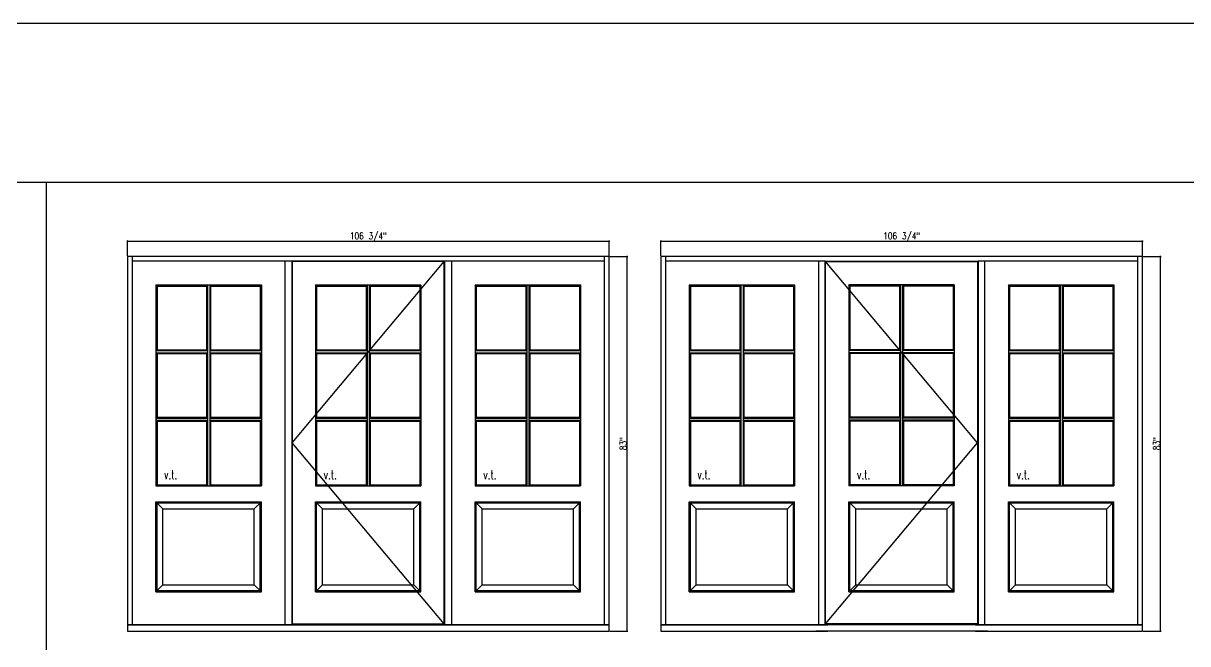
# Model space of a CAD drawing. Header units: inches. Extents: x 1985 to 11287, y 379 to 4336.
# Drawn here: x 8916.9 to 9174.9, y 4198.9 to 4336.4 of the extents above; entities that cross this region are included whole.
import ezdxf

# ---------------------------------------------------------------- set-up
doc = ezdxf.new("R2010")
doc.units = ezdxf.units.IN
doc.header["$MEASUREMENT"] = 0
doc.layers.get('0').update_dxf_attribs({"linetype": 'CONTINUOUS'})
doc.layers.get('Defpoints').update_dxf_attribs({"linetype": 'CONTINUOUS'})
for name, color, linetype in [('COTE1-1 99', 7, 'CONTINUOUS'), ('elevation 99', 7, 'CONTINUOUS'), ('opening side 99', 1, 'CONTINUOUS'), ('separation 99', 3, 'CONTINUOUS')]:
    doc.layers.add(name, color=color, linetype=linetype)
doc.styles.get("Standard").update_dxf_attribs({"font": 'txt.shx', "width": 0.8})
doc.dimstyles.new('Elevation', dxfattribs={"dimscale": 2, "dimtxt": 0.75, "dimasz": 0.0625, "dimexe": 0.0625, "dimexo": 0.0625, "dimgap": 0.0625, "dimtad": 1, "dimdec": 5, "dimzin": 0, "dimdsep": 46, "dimlunit": 5, "dimtxsty": 'Standard', "dimblk1": 'OBLIQUE', "dimblk2": 'OBLIQUE', "dimsah": 1, "dimcen": 2, "dimdle": 0.0625, "dimclrd": 1, "dimclre": 1, "dimadec": 1, "dimazin": 0, "dimtfac": 0.375, "dimtdec": 5, "dimtmove": 0, "dimatfit": 3, "dimldrblk": 'OBLIQUE', "dimfxl": 1, "dimfrac": 2, "dimtolj": 1, "dimtzin": 0, "dimarcsym": 0})

# ---------------------------------------------------------------- blocks, each defined once
blk = doc.blocks.new('_OBLIQUE')
at = {"color": 0, "linetype": 'ByBlock'}
blk.add_line((-0.5, -0.5), (0.5, 0.5), dxfattribs=at)
blk = doc.blocks.new('*D523')
at = {"layer": 'COTE1-1 99', "color": 1, "lineweight": -2, "transparency": 16777216}
for p, q in [((8939.83, 4288.14), (9046.83, 4288.14)), ((8939.96, 4284.86), (8939.96, 4288.27)), ((9046.71, 4284.86), (9046.71, 4288.27))]:
    blk.add_line(p, q, dxfattribs=at)
at = {"layer": 'Defpoints', "color": 0, "transparency": 16777216}
for p in [(9046.71, 4288.14), (8939.96, 4284.73), (9046.71, 4284.73)]:
    blk.add_point(p, dxfattribs=at)
at = {"layer": 'COTE1-1 99', "color": 1, "lineweight": -2, "transparency": 16777216, "xscale": 0.125, "yscale": 0.125, "zscale": 0.125, "rotation": 180}
blk.add_blockref('_OBLIQUE', (8939.96, 4288.14), dxfattribs=at)
at = {"layer": 'COTE1-1 99', "color": 1, "lineweight": -2, "transparency": 16777216, "xscale": 0.125, "yscale": 0.125, "zscale": 0.125}
blk.add_blockref('_OBLIQUE', (9046.71, 4288.14), dxfattribs=at)
at = {"layer": 'COTE1-1 99', "color": 0, "transparency": 16777216, "insert": (8993.33, 4289.02), "char_height": 1.5, "attachment_point": 5}
blk.add_mtext('\\A1;106 3/4"', dxfattribs=at)
blk = doc.blocks.new('*D524')
at = {"layer": 'COTE1-1 99', "color": 1, "lineweight": -2, "transparency": 16777216}
for p, q in [((9046.83, 4284.73), (9050.83, 4284.73)), ((9050.71, 4201.61), (9050.71, 4284.86)), ((9046.83, 4201.73), (9050.83, 4201.73))]:
    blk.add_line(p, q, dxfattribs=at)
at = {"layer": 'Defpoints', "color": 0, "transparency": 16777216}
for p in [(9046.71, 4284.73), (9050.71, 4284.73), (9046.71, 4201.73)]:
    blk.add_point(p, dxfattribs=at)
at = {"layer": 'COTE1-1 99', "color": 1, "lineweight": -2, "transparency": 16777216, "xscale": 0.125, "yscale": 0.125, "zscale": 0.125}
for p, rotation in [((9050.71, 4284.73), 90), ((9050.71, 4201.73), 270)]:
    blk.add_blockref('_OBLIQUE', p, dxfattribs=dict(at, rotation=rotation))
at = {"layer": 'COTE1-1 99', "color": 0, "transparency": 16777216, "insert": (9049.83, 4243.23), "char_height": 1.5, "attachment_point": 5, "rotation": 90}
blk.add_mtext('\\A1;83"', dxfattribs=at)
blk = doc.blocks.new('*D525')
at = {"layer": 'COTE1-1 99', "color": 1, "lineweight": -2, "transparency": 16777216}
for p, q in [((9058, 4288.14), (9165, 4288.14)), ((9058.13, 4284.86), (9058.13, 4288.27)), ((9164.88, 4284.86), (9164.88, 4288.27))]:
    blk.add_line(p, q, dxfattribs=at)
at = {"layer": 'Defpoints', "color": 0, "transparency": 16777216}
for p in [(9164.88, 4288.14), (9058.13, 4284.73), (9164.88, 4284.73)]:
    blk.add_point(p, dxfattribs=at)
at = {"layer": 'COTE1-1 99', "color": 1, "lineweight": -2, "transparency": 16777216, "xscale": 0.125, "yscale": 0.125, "zscale": 0.125, "rotation": 180}
blk.add_blockref('_OBLIQUE', (9058.13, 4288.14), dxfattribs=at)
at = {"layer": 'COTE1-1 99', "color": 1, "lineweight": -2, "transparency": 16777216, "xscale": 0.125, "yscale": 0.125, "zscale": 0.125}
blk.add_blockref('_OBLIQUE', (9164.88, 4288.14), dxfattribs=at)
at = {"layer": 'COTE1-1 99', "color": 0, "transparency": 16777216, "insert": (9111.5, 4289.02), "char_height": 1.5, "attachment_point": 5}
blk.add_mtext('\\A1;106 3/4"', dxfattribs=at)
blk = doc.blocks.new('*D526')
at = {"layer": 'COTE1-1 99', "color": 1, "lineweight": -2, "transparency": 16777216}
for p, q in [((9165, 4284.73), (9169.01, 4284.73)), ((9168.88, 4201.61), (9168.88, 4284.86)), ((9165, 4201.73), (9169.01, 4201.73))]:
    blk.add_line(p, q, dxfattribs=at)
at = {"layer": 'Defpoints', "color": 0, "transparency": 16777216}
for p in [(9164.88, 4284.73), (9168.88, 4284.73), (9164.88, 4201.73)]:
    blk.add_point(p, dxfattribs=at)
at = {"layer": 'COTE1-1 99', "color": 1, "lineweight": -2, "transparency": 16777216, "xscale": 0.125, "yscale": 0.125, "zscale": 0.125}
for p, rotation in [((9168.88, 4284.73), 90), ((9168.88, 4201.73), 270)]:
    blk.add_blockref('_OBLIQUE', p, dxfattribs=dict(at, rotation=rotation))
at = {"layer": 'COTE1-1 99', "color": 0, "transparency": 16777216, "insert": (9168.01, 4243.23), "char_height": 1.5, "attachment_point": 5, "rotation": 90}
blk.add_mtext('\\A1;83"', dxfattribs=at)

msp = doc.modelspace()

# ---------------------------------------------------------------- linework, layer by layer
at = {"layer": 'elevation 99'}
for p, q in [((8939.955807, 4284.732413), (8939.955807, 4201.732413)), ((8976.955807, 4284.732413), (8939.955807, 4284.732413)), ((8941.018307, 4284.732413), (8941.018307, 4203.191942)), ((8976.393307, 4283.669913), (8941.018307, 4283.669913)), ((9012.330807, 4284.732413), (8974.330807, 4284.732413)), ((8974.893307, 4203.191942), (8974.893307, 4283.669913)), ((9010.268307, 4283.669913), (8976.393307, 4283.669913)), ((8976.393307, 4283.669913), (8976.393307, 4203.191942)), ((8976.487057, 4283.576163), (8976.487057, 4203.322884)), ((9010.174557, 4283.576163), (8976.487057, 4283.576163)), ((9046.705807, 4284.732413), (9009.705807, 4284.732413)), ((9010.174557, 4203.322884), (9010.174557, 4283.576163)), ((9010.268307, 4203.191942), (9010.268307, 4283.669913)), ((9045.643307, 4283.669913), (9010.268307, 4283.669913)), ((9011.768307, 4283.669913), (9011.768307, 4203.191942)), ((9045.643307, 4203.191942), (9045.643307, 4284.732413)), ((9046.705807, 4201.732413), (9046.705807, 4284.732413)), ((9164.877671, 4284.732413), (9058.127671, 4284.732413)), ((9058.127671, 4284.732413), (9058.127671, 4201.732413)), ((9059.190171, 4284.732413), (9059.190171, 4203.191942)), ((9094.565171, 4283.669913), (9059.190171, 4283.669913)), ((9093.065171, 4283.669913), (9093.065171, 4203.191942)), ((9094.565171, 4203.191942), (9094.565171, 4283.669913)), ((9094.565171, 4283.669913), (9128.440171, 4283.669913)), ((9094.658921, 4283.576163), (9128.346421, 4283.576163)), ((9094.658921, 4203.322884), (9094.658921, 4283.576163)), ((9128.346421, 4283.576163), (9128.346421, 4203.322884)), ((9163.815171, 4283.669913), (9128.440171, 4283.669913)), ((9128.440171, 4283.669913), (9128.440171, 4203.191942)), ((9129.940171, 4203.191942), (9129.940171, 4283.669913)), ((9163.815171, 4203.191942), (9163.815171, 4284.732413)), ((9164.877671, 4201.732413), (9164.877671, 4284.732413)), ((8946.277221, 4278.437736), (8946.277221, 4233.870741)), ((8946.277221, 4278.437736), (8969.634394, 4278.437736)), ((8946.518292, 4278.169864), (8946.277221, 4278.437736)), ((8946.518292, 4278.169864), (8946.518292, 4264.066364)), ((8946.518292, 4278.169864), (8957.518307, 4278.169864)), ((8957.518307, 4278.169864), (8957.722507, 4278.437736)), ((8957.518307, 4278.169864), (8957.518307, 4264.066364)), ((8957.722507, 4278.437736), (8957.722507, 4233.870741)), ((8958.189107, 4278.437736), (8958.189107, 4233.870741)), ((8958.189107, 4278.437736), (8958.393307, 4278.169864)), ((8958.393307, 4278.169864), (8958.393307, 4264.066364)), ((8958.393307, 4278.169864), (8969.393322, 4278.169864)), ((8969.393322, 4278.169864), (8969.634394, 4278.437736)), ((8969.393322, 4278.169864), (8969.393322, 4264.066364)), ((8969.634394, 4278.437736), (8969.634394, 4233.870741)), ((8981.893292, 4278.169864), (8981.652221, 4278.437736)), ((8981.652221, 4278.437736), (9005.009394, 4278.437736)), ((8981.652221, 4278.437736), (8981.652221, 4233.870741)), ((8981.893292, 4278.169864), (8992.893307, 4278.169864)), ((8981.893292, 4278.169864), (8981.893292, 4264.066364)), ((8992.893307, 4278.169864), (8993.097507, 4278.437736)), ((8992.893307, 4278.169864), (8992.893307, 4264.066364)), ((8993.097507, 4278.437736), (8993.097507, 4233.870741)), ((8993.564107, 4278.437736), (8993.768307, 4278.169864)), ((8993.564107, 4278.437736), (8993.564107, 4233.870741)), ((8993.768307, 4278.169864), (9004.768322, 4278.169864)), ((8993.768307, 4278.169864), (8993.768307, 4264.066364)), ((9004.768322, 4278.169864), (9005.009394, 4278.437736)), ((9004.768322, 4278.169864), (9004.768322, 4264.066364)), ((9005.009394, 4278.437736), (9005.009394, 4233.870741)), ((9017.268292, 4278.169864), (9017.027221, 4278.437736)), ((9017.027221, 4278.437736), (9040.384394, 4278.437736)), ((9017.027221, 4278.437736), (9017.027221, 4233.870741)), ((9017.268292, 4278.169864), (9028.268307, 4278.169864)), ((9017.268292, 4278.169864), (9017.268292, 4264.066364)), ((9028.268307, 4278.169864), (9028.472507, 4278.437736)), ((9028.268307, 4278.169864), (9028.268307, 4264.066364)), ((9028.472507, 4278.437736), (9028.472507, 4233.870741)), ((9028.939107, 4278.437736), (9029.143307, 4278.169864)), ((9028.939107, 4278.437736), (9028.939107, 4233.870741)), ((9029.143307, 4278.169864), (9040.143322, 4278.169864)), ((9029.143307, 4278.169864), (9029.143307, 4264.066364)), ((9040.143322, 4278.169864), (9040.384394, 4278.437736)), ((9040.143322, 4278.169864), (9040.143322, 4264.066364)), ((9040.384394, 4278.437736), (9040.384394, 4233.870741)), ((9064.690156, 4278.169864), (9064.449085, 4278.437736)), ((9064.449085, 4278.437736), (9087.806258, 4278.437736)), ((9064.449085, 4278.437736), (9064.449085, 4233.870741)), ((9064.690156, 4278.169864), (9075.690171, 4278.169864)), ((9064.690156, 4278.169864), (9064.690156, 4264.066364)), ((9075.690171, 4278.169864), (9075.894371, 4278.437736)), ((9075.690171, 4278.169864), (9075.690171, 4264.066364)), ((9075.894371, 4278.437736), (9075.894371, 4233.870741)), ((9076.360971, 4278.437736), (9076.565171, 4278.169864)), ((9076.360971, 4278.437736), (9076.360971, 4233.870741)), ((9076.565171, 4278.169864), (9087.565187, 4278.169864)), ((9076.565171, 4278.169864), (9076.565171, 4264.066364)), ((9087.565187, 4278.169864), (9087.806258, 4278.437736)), ((9087.565187, 4278.169864), (9087.565187, 4264.066364)), ((9087.806258, 4278.437736), (9087.806258, 4233.870741)), ((9099.824085, 4278.437736), (9099.824085, 4233.870741)), ((9123.181258, 4278.437736), (9099.824085, 4278.437736)), ((9100.065156, 4278.169864), (9099.824085, 4278.437736)), ((9100.065156, 4278.169864), (9100.065156, 4264.066364)), ((9111.065171, 4278.169864), (9100.065156, 4278.169864)), ((9111.269371, 4278.437736), (9111.065171, 4278.169864)), ((9111.065171, 4278.169864), (9111.065171, 4264.066364)), ((9111.269371, 4278.437736), (9111.269371, 4233.870741)), ((9111.735971, 4278.437736), (9111.735971, 4233.870741)), ((9111.940171, 4278.169864), (9111.735971, 4278.437736)), ((9122.940187, 4278.169864), (9111.940171, 4278.169864)), ((9111.940171, 4278.169864), (9111.940171, 4264.066364)), ((9122.940187, 4278.169864), (9123.181258, 4278.437736)), ((9122.940187, 4278.169864), (9122.940187, 4264.066364)), ((9123.181258, 4278.437736), (9123.181258, 4233.870741)), ((9135.199085, 4278.437736), (9135.199085, 4233.870741)), ((9135.199085, 4278.437736), (9158.556258, 4278.437736)), ((9135.440156, 4278.169864), (9135.199085, 4278.437736)), ((9135.440156, 4278.169864), (9135.440156, 4264.066364)), ((9135.440156, 4278.169864), (9146.440171, 4278.169864)), ((9146.440171, 4278.169864), (9146.644371, 4278.437736)), ((9146.440171, 4278.169864), (9146.440171, 4264.066364)), ((9146.644371, 4278.437736), (9146.644371, 4233.870741)), ((9147.110971, 4278.437736), (9147.110971, 4233.870741)), ((9147.110971, 4278.437736), (9147.315171, 4278.169864)), ((9147.315171, 4278.169864), (9147.315171, 4264.066364)), ((9147.315171, 4278.169864), (9158.315187, 4278.169864)), ((9158.315187, 4278.169864), (9158.556258, 4278.437736)), ((9158.315187, 4278.169864), (9158.315187, 4264.066364)), ((9158.556258, 4278.437736), (9158.556258, 4233.870741)), ((8946.518292, 4264.066364), (8946.277221, 4263.862164)), ((8946.277221, 4263.862164), (8957.722507, 4263.862164)), ((8946.277221, 4263.395564), (8957.722507, 4263.395564)), ((8946.518292, 4263.191364), (8946.277221, 4263.395564)), ((8946.518292, 4264.066364), (8957.518307, 4264.066364)), ((8946.518292, 4263.191364), (8957.518307, 4263.191364)), ((8946.518292, 4263.191364), (8946.518292, 4249.087864)), ((8957.518307, 4264.066364), (8957.722507, 4263.862164)), ((8957.518307, 4263.191364), (8957.722507, 4263.395564)), ((8957.518307, 4263.191364), (8957.518307, 4249.087864)), ((8958.393307, 4264.066364), (8958.189107, 4263.862164)), ((8958.189107, 4263.862164), (8969.634394, 4263.862164)), ((8958.393307, 4263.191364), (8958.189107, 4263.395564)), ((8958.189107, 4263.395564), (8969.634394, 4263.395564)), ((8958.393307, 4264.066364), (8969.393322, 4264.066364)), ((8958.393307, 4263.191364), (8969.393322, 4263.191364)), ((8958.393307, 4263.191364), (8958.393307, 4249.087864)), ((8969.393322, 4264.066364), (8969.634394, 4263.862164)), ((8969.393322, 4263.191364), (8969.634394, 4263.395564)), ((8969.393322, 4263.191364), (8969.393322, 4249.087864)), ((8981.893292, 4264.066364), (8981.652221, 4263.862164)), ((8981.652221, 4263.862164), (8993.097507, 4263.862164)), ((8981.893292, 4263.191364), (8981.652221, 4263.395564)), ((8981.652221, 4263.395564), (8993.097507, 4263.395564)), ((8981.893292, 4264.066364), (8992.893307, 4264.066364)), ((8981.893292, 4263.191364), (8981.893292, 4249.087864)), ((8981.893292, 4263.191364), (8992.893307, 4263.191364)), ((8992.893307, 4264.066364), (8993.097507, 4263.862164)), ((8992.893307, 4263.191364), (8993.097507, 4263.395564)), ((8992.893307, 4263.191364), (8992.893307, 4249.087864)), ((8993.768307, 4264.066364), (8993.564107, 4263.862164)), ((8993.564107, 4263.862164), (9005.009394, 4263.862164)), ((8993.564107, 4263.395564), (9005.009394, 4263.395564)), ((8993.768307, 4263.191364), (8993.564107, 4263.395564)), ((8993.768307, 4264.066364), (9004.768322, 4264.066364)), ((8993.768307, 4263.191364), (8993.768307, 4249.087864)), ((8993.768307, 4263.191364), (9004.768322, 4263.191364)), ((9004.768322, 4264.066364), (9005.009394, 4263.862164)), ((9004.768322, 4263.191364), (9005.009394, 4263.395564)), ((9004.768322, 4263.191364), (9004.768322, 4249.087864)), ((9017.268292, 4264.066364), (9017.027221, 4263.862164)), ((9017.027221, 4263.862164), (9028.472507, 4263.862164)), ((9017.268292, 4263.191364), (9017.027221, 4263.395564)), ((9017.027221, 4263.395564), (9028.472507, 4263.395564)), ((9017.268292, 4264.066364), (9028.268307, 4264.066364)), ((9017.268292, 4263.191364), (9017.268292, 4249.087864)), ((9017.268292, 4263.191364), (9028.268307, 4263.191364)), ((9028.268307, 4264.066364), (9028.472507, 4263.862164)), ((9028.268307, 4263.191364), (9028.472507, 4263.395564)), ((9028.268307, 4263.191364), (9028.268307, 4249.087864)), ((9029.143307, 4264.066364), (9028.939107, 4263.862164)), ((9028.939107, 4263.862164), (9040.384394, 4263.862164)), ((9028.939107, 4263.395564), (9040.384394, 4263.395564)), ((9029.143307, 4263.191364), (9028.939107, 4263.395564)), ((9029.143307, 4264.066364), (9040.143322, 4264.066364)), ((9029.143307, 4263.191364), (9029.143307, 4249.087864)), ((9029.143307, 4263.191364), (9040.143322, 4263.191364)), ((9040.143322, 4264.066364), (9040.384394, 4263.862164)), ((9040.143322, 4263.191364), (9040.384394, 4263.395564)), ((9040.143322, 4263.191364), (9040.143322, 4249.087864)), ((9064.690156, 4264.066364), (9064.449085, 4263.862164)), ((9064.449085, 4263.862164), (9075.894371, 4263.862164)), ((9064.690156, 4263.191364), (9064.449085, 4263.395564)), ((9064.449085, 4263.395564), (9075.894371, 4263.395564)), ((9064.690156, 4264.066364), (9075.690171, 4264.066364)), ((9064.690156, 4263.191364), (9064.690156, 4249.087864)), ((9064.690156, 4263.191364), (9075.690171, 4263.191364)), ((9075.690171, 4264.066364), (9075.894371, 4263.862164)), ((9075.690171, 4263.191364), (9075.894371, 4263.395564)), ((9075.690171, 4263.191364), (9075.690171, 4249.087864)), ((9076.565171, 4264.066364), (9076.360971, 4263.862164)), ((9076.360971, 4263.862164), (9087.806258, 4263.862164)), ((9076.360971, 4263.395564), (9087.806258, 4263.395564)), ((9076.565171, 4263.191364), (9076.360971, 4263.395564)), ((9076.565171, 4264.066364), (9087.565187, 4264.066364)), ((9076.565171, 4263.191364), (9076.565171, 4249.087864)), ((9076.565171, 4263.191364), (9087.565187, 4263.191364)), ((9087.565187, 4264.066364), (9087.806258, 4263.862164)), ((9087.565187, 4263.191364), (9087.806258, 4263.395564)), ((9087.565187, 4263.191364), (9087.565187, 4249.087864)), ((9100.065156, 4264.066364), (9099.824085, 4263.862164)), ((9111.269371, 4263.862164), (9099.824085, 4263.862164)), ((9100.065156, 4263.191364), (9099.824085, 4263.395564)), ((9111.269371, 4263.395564), (9099.824085, 4263.395564)), ((9111.065171, 4264.066364), (9100.065156, 4264.066364)), ((9100.065156, 4263.191364), (9100.065156, 4249.087864)), ((9111.065171, 4263.191364), (9100.065156, 4263.191364)), ((9111.065171, 4264.066364), (9111.269371, 4263.862164)), ((9111.065171, 4263.191364), (9111.269371, 4263.395564)), ((9111.065171, 4263.191364), (9111.065171, 4249.087864)), ((9111.940171, 4264.066364), (9111.735971, 4263.862164)), ((9123.181258, 4263.862164), (9111.735971, 4263.862164)), ((9123.181258, 4263.395564), (9111.735971, 4263.395564)), ((9111.940171, 4263.191364), (9111.735971, 4263.395564)), ((9122.940187, 4264.066364), (9111.940171, 4264.066364)), ((9122.940187, 4263.191364), (9111.940171, 4263.191364)), ((9111.940171, 4263.191364), (9111.940171, 4249.087864)), ((9122.940187, 4264.066364), (9123.181258, 4263.862164)), ((9122.940187, 4263.191364), (9123.181258, 4263.395564)), ((9122.940187, 4263.191364), (9122.940187, 4249.087864)), ((9135.440156, 4264.066364), (9135.199085, 4263.862164)), ((9135.199085, 4263.862164), (9146.644371, 4263.862164)), ((9135.199085, 4263.395564), (9146.644371, 4263.395564)), ((9135.440156, 4263.191364), (9135.199085, 4263.395564)), ((9135.440156, 4264.066364), (9146.440171, 4264.066364)), ((9135.440156, 4263.191364), (9146.440171, 4263.191364)), ((9135.440156, 4263.191364), (9135.440156, 4249.087864)), ((9146.440171, 4264.066364), (9146.644371, 4263.862164)), ((9146.440171, 4263.191364), (9146.644371, 4263.395564)), ((9146.440171, 4263.191364), (9146.440171, 4249.087864)), ((9147.315171, 4264.066364), (9147.110971, 4263.862164)), ((9147.110971, 4263.862164), (9158.556258, 4263.862164)), ((9147.315171, 4263.191364), (9147.110971, 4263.395564)), ((9147.110971, 4263.395564), (9158.556258, 4263.395564)), ((9147.315171, 4264.066364), (9158.315187, 4264.066364)), ((9147.315171, 4263.191364), (9158.315187, 4263.191364)), ((9147.315171, 4263.191364), (9147.315171, 4249.087864)), ((9158.315187, 4264.066364), (9158.556258, 4263.862164)), ((9158.315187, 4263.191364), (9158.556258, 4263.395564)), ((9158.315187, 4263.191364), (9158.315187, 4249.087864)), ((8946.518292, 4249.087864), (8946.277221, 4248.883664)), ((8946.277221, 4248.883664), (8957.722507, 4248.883664)), ((8946.277221, 4248.421513), (8957.722507, 4248.421513)), ((8946.518292, 4249.087864), (8957.518307, 4249.087864)), ((8946.518292, 4248.217313), (8957.518307, 4248.217313)), ((8946.518292, 4248.217313), (8946.518292, 4234.111813)), ((8957.518307, 4248.217313), (8957.518307, 4234.111813)), ((8958.189107, 4248.883664), (8969.634394, 4248.883664)), ((8958.189107, 4248.421513), (8969.634394, 4248.421513)), ((8958.393307, 4249.087864), (8969.393322, 4249.087864)), ((8958.393307, 4248.217313), (8958.393307, 4234.111813)), ((8958.393307, 4248.217313), (8969.393322, 4248.217313)), ((8969.393322, 4249.087864), (8969.634394, 4248.883664)), ((8969.393322, 4248.217313), (8969.634394, 4248.421513)), ((8969.393322, 4248.217313), (8969.393322, 4234.111813)), ((8981.893292, 4249.087864), (8981.652221, 4248.883664)), ((8981.652221, 4248.883664), (8993.097507, 4248.883664)), ((8981.652221, 4248.421513), (8993.097507, 4248.421513)), ((8981.893292, 4249.087864), (8992.893307, 4249.087864)), ((8981.893292, 4248.217313), (8981.893292, 4234.111813)), ((8981.893292, 4248.217313), (8992.893307, 4248.217313)), ((8992.893307, 4248.217313), (8992.893307, 4234.111813)), ((8993.564107, 4248.883664), (9005.009394, 4248.883664)), ((8993.564107, 4248.421513), (9005.009394, 4248.421513)), ((8993.768307, 4249.087864), (9004.768322, 4249.087864)), ((8993.768307, 4248.217313), (9004.768322, 4248.217313)), ((8993.768307, 4248.217313), (8993.768307, 4234.111813)), ((9004.768322, 4249.087864), (9005.009394, 4248.883664)), ((9004.768322, 4248.217313), (9005.009394, 4248.421513)), ((9004.768322, 4248.217313), (9004.768322, 4234.111813)), ((9017.268292, 4249.087864), (9017.027221, 4248.883664)), ((9017.027221, 4248.883664), (9028.472507, 4248.883664)), ((9017.027221, 4248.421513), (9028.472507, 4248.421513)), ((9017.268292, 4249.087864), (9028.268307, 4249.087864)), ((9017.268292, 4248.217313), (9017.268292, 4234.111813)), ((9017.268292, 4248.217313), (9028.268307, 4248.217313)), ((9028.268307, 4248.217313), (9028.268307, 4234.111813)), ((9028.939107, 4248.883664), (9040.384394, 4248.883664)), ((9028.939107, 4248.421513), (9040.384394, 4248.421513)), ((9029.143307, 4249.087864), (9040.143322, 4249.087864)), ((9029.143307, 4248.217313), (9040.143322, 4248.217313)), ((9029.143307, 4248.217313), (9029.143307, 4234.111813)), ((9040.143322, 4249.087864), (9040.384394, 4248.883664)), ((9040.143322, 4248.217313), (9040.384394, 4248.421513)), ((9040.143322, 4248.217313), (9040.143322, 4234.111813)), ((9064.690156, 4249.087864), (9064.449085, 4248.883664)), ((9064.449085, 4248.883664), (9075.894371, 4248.883664)), ((9064.449085, 4248.421513), (9075.894371, 4248.421513)), ((9064.690156, 4249.087864), (9075.690171, 4249.087864)), ((9064.690156, 4248.217313), (9064.690156, 4234.111813)), ((9064.690156, 4248.217313), (9075.690171, 4248.217313)), ((9075.690171, 4248.217313), (9075.690171, 4234.111813)), ((9076.360971, 4248.883664), (9087.806258, 4248.883664)), ((9076.360971, 4248.421513), (9087.806258, 4248.421513)), ((9076.565171, 4249.087864), (9087.565187, 4249.087864)), ((9076.565171, 4248.217313), (9087.565187, 4248.217313)), ((9076.565171, 4248.217313), (9076.565171, 4234.111813)), ((9087.565187, 4249.087864), (9087.806258, 4248.883664)), ((9087.565187, 4248.217313), (9087.806258, 4248.421513)), ((9087.565187, 4248.217313), (9087.565187, 4234.111813)), ((9100.065156, 4249.087864), (9099.824085, 4248.883664)), ((9111.269371, 4248.883664), (9099.824085, 4248.883664)), ((9100.065156, 4248.217313), (9099.824085, 4248.421513)), ((9111.269371, 4248.421513), (9099.824085, 4248.421513)), ((9111.065171, 4249.087864), (9100.065156, 4249.087864)), ((9100.065156, 4248.217313), (9100.065156, 4234.111813)), ((9111.065171, 4248.217313), (9100.065156, 4248.217313)), ((9111.065171, 4248.217313), (9111.065171, 4234.111813)), ((9123.181258, 4248.883664), (9111.735971, 4248.883664)), ((9123.181258, 4248.421513), (9111.735971, 4248.421513)), ((9122.940187, 4249.087864), (9111.940171, 4249.087864)), ((9122.940187, 4248.217313), (9111.940171, 4248.217313)), ((9111.940171, 4248.217313), (9111.940171, 4234.111813)), ((9122.940187, 4249.087864), (9123.181258, 4248.883664)), ((9122.940187, 4248.217313), (9122.940187, 4234.111813)), ((9135.440156, 4249.087864), (9135.199085, 4248.883664)), ((9135.199085, 4248.883664), (9146.644371, 4248.883664)), ((9135.199085, 4248.421513), (9146.644371, 4248.421513)), ((9135.440156, 4249.087864), (9146.440171, 4249.087864)), ((9135.440156, 4248.217313), (9146.440171, 4248.217313)), ((9135.440156, 4248.217313), (9135.440156, 4234.111813)), ((9146.440171, 4248.217313), (9146.440171, 4234.111813)), ((9147.110971, 4248.883664), (9158.556258, 4248.883664)), ((9147.110971, 4248.421513), (9158.556258, 4248.421513)), ((9147.315171, 4249.087864), (9158.315187, 4249.087864)), ((9147.315171, 4248.217313), (9147.315171, 4234.111813)), ((9147.315171, 4248.217313), (9158.315187, 4248.217313)), ((9158.315187, 4249.087864), (9158.556258, 4248.883664)), ((9158.315187, 4248.217313), (9158.556258, 4248.421513)), ((9158.315187, 4248.217313), (9158.315187, 4234.111813)), ((8946.277221, 4233.870741), (8946.518292, 4234.111813)), ((8946.518292, 4234.111813), (8957.518307, 4234.111813)), ((8957.518307, 4234.111813), (8957.722507, 4233.870741)), ((8958.393307, 4234.111813), (8958.189107, 4233.870741)), ((8958.393307, 4234.111813), (8969.393322, 4234.111813)), ((8969.634394, 4233.870741), (8969.393322, 4234.111813)), ((8981.652221, 4233.870741), (8981.893292, 4234.111813)), ((8981.893292, 4234.111813), (8992.893307, 4234.111813)), ((8992.893307, 4234.111813), (8993.097507, 4233.870741)), ((8993.768307, 4234.111813), (8993.564107, 4233.870741)), ((8993.768307, 4234.111813), (9004.768322, 4234.111813)), ((9005.009394, 4233.870741), (9004.768322, 4234.111813)), ((9017.027221, 4233.870741), (9017.268292, 4234.111813)), ((9017.268292, 4234.111813), (9028.268307, 4234.111813)), ((9028.268307, 4234.111813), (9028.472507, 4233.870741)), ((9029.143307, 4234.111813), (9028.939107, 4233.870741)), ((9029.143307, 4234.111813), (9040.143322, 4234.111813)), ((9040.384394, 4233.870741), (9040.143322, 4234.111813)), ((9064.449085, 4233.870741), (9064.690156, 4234.111813)), ((9064.690156, 4234.111813), (9075.690171, 4234.111813)), ((9075.690171, 4234.111813), (9075.894371, 4233.870741)), ((9076.565171, 4234.111813), (9076.360971, 4233.870741)), ((9076.565171, 4234.111813), (9087.565187, 4234.111813)), ((9087.806258, 4233.870741), (9087.565187, 4234.111813)), ((9099.824085, 4233.870741), (9100.065156, 4234.111813)), ((9111.065171, 4234.111813), (9100.065156, 4234.111813)), ((9111.065171, 4234.111813), (9111.269371, 4233.870741)), ((9111.940171, 4234.111813), (9111.735971, 4233.870741)), ((9122.940187, 4234.111813), (9111.940171, 4234.111813)), ((9123.181258, 4233.870741), (9122.940187, 4234.111813)), ((9135.199085, 4233.870741), (9135.440156, 4234.111813)), ((9135.440156, 4234.111813), (9146.440171, 4234.111813)), ((9146.440171, 4234.111813), (9146.644371, 4233.870741)), ((9147.315171, 4234.111813), (9147.110971, 4233.870741)), ((9147.315171, 4234.111813), (9158.315187, 4234.111813)), ((9158.556258, 4233.870741), (9158.315187, 4234.111813)), ((8946.277221, 4233.870741), (8969.634394, 4233.870741)), ((8981.652221, 4233.870741), (9005.009394, 4233.870741)), ((9017.027221, 4233.870741), (9040.384394, 4233.870741)), ((9064.449085, 4233.870741), (9087.806258, 4233.870741)), ((9123.181258, 4233.870741), (9099.824085, 4233.870741)), ((9135.199085, 4233.870741), (9158.556258, 4233.870741)), ((8946.277162, 4230.352884), (8969.634438, 4230.352884)), ((8946.277162, 4210.450827), (8946.277162, 4230.352884)), ((8947.830733, 4228.799263), (8946.277162, 4230.352884)), ((8946.518233, 4230.111763), (8969.393366, 4230.111763)), ((8946.518233, 4210.691898), (8946.518233, 4230.111763)), ((8947.830733, 4228.799263), (8968.080866, 4228.799263)), ((8947.830733, 4212.004398), (8947.830733, 4228.799263)), ((8969.634438, 4230.352884), (8968.080866, 4228.799263)), ((8968.080866, 4212.004398), (8968.080866, 4228.799263)), ((8969.393366, 4210.691898), (8969.393366, 4230.111763)), ((8969.634438, 4210.450827), (8969.634438, 4230.352884)), ((8983.205733, 4228.799263), (8981.652162, 4230.352884)), ((8981.652162, 4210.450827), (8981.652162, 4230.352884)), ((8981.652162, 4230.352884), (9005.009438, 4230.352884)), ((8981.893233, 4210.691898), (8981.893233, 4230.111763)), ((8981.893233, 4230.111763), (9004.768366, 4230.111763)), ((8983.205733, 4212.004398), (8983.205733, 4228.799263)), ((8983.205733, 4228.799263), (9003.455866, 4228.799263)), ((9005.009438, 4230.352884), (9003.455866, 4228.799263)), ((9003.455866, 4212.004398), (9003.455866, 4228.799263)), ((9004.768366, 4210.691898), (9004.768366, 4230.111763)), ((9005.009438, 4210.450827), (9005.009438, 4230.352884)), ((9018.580733, 4228.799263), (9017.027162, 4230.352884)), ((9017.027162, 4210.450827), (9017.027162, 4230.352884)), ((9017.027162, 4230.352884), (9040.384438, 4230.352884)), ((9017.268233, 4210.691898), (9017.268233, 4230.111763)), ((9017.268233, 4230.111763), (9040.143366, 4230.111763)), ((9018.580733, 4212.004398), (9018.580733, 4228.799263)), ((9018.580733, 4228.799263), (9038.830866, 4228.799263)), ((9040.384438, 4230.352884), (9038.830866, 4228.799263)), ((9038.830866, 4212.004398), (9038.830866, 4228.799263)), ((9040.143366, 4210.691898), (9040.143366, 4230.111763)), ((9040.384438, 4210.450827), (9040.384438, 4230.352884)), ((9066.002598, 4228.799263), (9064.449026, 4230.352884)), ((9064.449026, 4210.450827), (9064.449026, 4230.352884)), ((9064.449026, 4230.352884), (9087.806302, 4230.352884)), ((9064.690098, 4210.691898), (9064.690098, 4230.111763)), ((9064.690098, 4230.111763), (9087.565231, 4230.111763)), ((9066.002598, 4212.004398), (9066.002598, 4228.799263)), ((9066.002598, 4228.799263), (9086.252731, 4228.799263)), ((9087.806302, 4230.352884), (9086.252731, 4228.799263)), ((9086.252731, 4212.004398), (9086.252731, 4228.799263)), ((9087.565231, 4210.691898), (9087.565231, 4230.111763)), ((9087.806302, 4210.450827), (9087.806302, 4230.352884)), ((9101.377598, 4228.799263), (9099.824026, 4230.352884)), ((9099.824026, 4210.450827), (9099.824026, 4230.352884)), ((9099.824026, 4230.352884), (9123.181302, 4230.352884)), ((9100.065098, 4210.691898), (9100.065098, 4230.111763)), ((9100.065098, 4230.111763), (9122.940231, 4230.111763)), ((9101.377598, 4212.004398), (9101.377598, 4228.799263)), ((9101.377598, 4228.799263), (9121.627731, 4228.799263)), ((9123.181302, 4230.352884), (9121.627731, 4228.799263)), ((9121.627731, 4212.004398), (9121.627731, 4228.799263)), ((9122.940231, 4210.691898), (9122.940231, 4230.111763)), ((9123.181302, 4210.450827), (9123.181302, 4230.352884)), ((9136.752598, 4228.799263), (9135.199026, 4230.352884)), ((9135.199026, 4210.450827), (9135.199026, 4230.352884)), ((9135.199026, 4230.352884), (9158.556302, 4230.352884)), ((9135.440098, 4210.691898), (9135.440098, 4230.111763)), ((9135.440098, 4230.111763), (9158.315231, 4230.111763)), ((9136.752598, 4212.004398), (9136.752598, 4228.799263)), ((9136.752598, 4228.799263), (9157.002731, 4228.799263)), ((9158.556302, 4230.352884), (9157.002731, 4228.799263)), ((9157.002731, 4212.004398), (9157.002731, 4228.799263)), ((9158.315231, 4210.691898), (9158.315231, 4230.111763)), ((9158.556302, 4210.450827), (9158.556302, 4230.352884)), ((8946.277162, 4210.450827), (8947.830733, 4212.004398)), ((8947.830733, 4212.004398), (8968.080866, 4212.004398)), ((8969.634438, 4210.450827), (8968.080866, 4212.004398)), ((8981.652162, 4210.450827), (8983.205733, 4212.004398)), ((8983.205733, 4212.004398), (9003.455866, 4212.004398)), ((9005.009438, 4210.450827), (9003.455866, 4212.004398)), ((9017.027162, 4210.450827), (9018.580733, 4212.004398)), ((9018.580733, 4212.004398), (9038.830866, 4212.004398)), ((9040.384438, 4210.450827), (9038.830866, 4212.004398)), ((9064.449026, 4210.450827), (9066.002598, 4212.004398)), ((9066.002598, 4212.004398), (9086.252731, 4212.004398)), ((9087.806302, 4210.450827), (9086.252731, 4212.004398)), ((9099.824026, 4210.450827), (9101.377598, 4212.004398)), ((9101.377598, 4212.004398), (9121.627731, 4212.004398)), ((9123.181302, 4210.450827), (9121.627731, 4212.004398)), ((9135.199026, 4210.450827), (9136.752598, 4212.004398)), ((9136.752598, 4212.004398), (9157.002731, 4212.004398)), ((9158.556302, 4210.450827), (9157.002731, 4212.004398)), ((8946.277162, 4210.450827), (8969.634438, 4210.450827)), ((8946.518233, 4210.691898), (8969.393366, 4210.691898)), ((8981.652162, 4210.450827), (9005.009438, 4210.450827)), ((8981.893233, 4210.691898), (9004.768366, 4210.691898)), ((9017.027162, 4210.450827), (9040.384438, 4210.450827)), ((9017.268233, 4210.691898), (9040.143366, 4210.691898)), ((9064.449026, 4210.450827), (9087.806302, 4210.450827)), ((9064.690098, 4210.691898), (9087.565231, 4210.691898)), ((9099.824026, 4210.450827), (9123.181302, 4210.450827)), ((9100.065098, 4210.691898), (9122.940231, 4210.691898)), ((9135.199026, 4210.450827), (9158.556302, 4210.450827)), ((9135.440098, 4210.691898), (9158.315231, 4210.691898)), ((8939.955807, 4203.191942), (8941.018307, 4203.191942)), ((8939.955807, 4203.076113), (8976.955807, 4203.076113)), ((8941.018307, 4203.191942), (8976.393307, 4203.191942)), ((8974.330807, 4203.076113), (9012.330807, 4203.076113)), ((8976.487057, 4203.322884), (9010.174557, 4203.322884)), ((9009.705807, 4203.076113), (9046.705807, 4203.076113)), ((9010.268307, 4203.191942), (9045.643307, 4203.191942)), ((9045.643307, 4203.191942), (9046.705807, 4203.191942)), ((9058.127671, 4203.191942), (9059.190171, 4203.191942)), ((9058.127671, 4203.076113), (9095.127671, 4203.076113)), ((9059.190171, 4203.191942), (9094.565171, 4203.191942)), ((9130.502671, 4203.076113), (9092.502671, 4203.076113)), ((9128.346421, 4203.322884), (9094.658921, 4203.322884)), ((9127.877671, 4203.076113), (9164.877671, 4203.076113)), ((9128.440171, 4203.191942), (9163.815171, 4203.191942)), ((9163.815171, 4203.191942), (9164.877671, 4203.191942)), ((8939.955807, 4201.732413), (8967.830807, 4201.732413)), ((8939.955807, 4201.732413), (8974.330807, 4201.732413)), ((8939.955807, 4201.732413), (8976.955807, 4201.732413)), ((8974.330807, 4201.732413), (9012.330807, 4201.732413)), ((8974.330807, 4201.732413), (9009.705807, 4201.732413)), ((8974.330807, 4201.732413), (9003.205807, 4201.732413)), ((9009.705807, 4201.732413), (9046.705807, 4201.732413)), ((9009.705807, 4201.732413), (9045.080807, 4201.732413)), ((9009.705807, 4201.732413), (9038.580807, 4201.732413)), ((9058.127671, 4201.732413), (9095.127671, 4201.732413)), ((9058.127671, 4201.732413), (9092.502671, 4201.732413)), ((9058.127671, 4201.732413), (9086.002671, 4201.732413)), ((9130.502671, 4201.732413), (9092.502671, 4201.732413)), ((9130.502671, 4201.732413), (9095.127671, 4201.732413)), ((9130.502671, 4201.732413), (9101.627671, 4201.732413)), ((9127.877671, 4201.732413), (9156.752671, 4201.732413)), ((9127.877671, 4201.732413), (9163.252671, 4201.732413)), ((9127.877671, 4201.732413), (9164.877671, 4201.732413))]:
    msp.add_line(p, q, dxfattribs=at)
at = {"layer": 'elevation 99', "color": 7}
for p, q in [((8946.518292, 4248.217313), (8946.277221, 4248.421513)), ((8957.518307, 4249.087864), (8957.722507, 4248.883664)), ((8957.518307, 4248.217313), (8957.722507, 4248.421513)), ((8958.393307, 4249.087864), (8958.189107, 4248.883664)), ((8958.393307, 4248.217313), (8958.189107, 4248.421513)), ((8981.893292, 4248.217313), (8981.652221, 4248.421513)), ((8992.893307, 4249.087864), (8993.097507, 4248.883664)), ((8992.893307, 4248.217313), (8993.097507, 4248.421513)), ((8993.768307, 4249.087864), (8993.564107, 4248.883664)), ((8993.768307, 4248.217313), (8993.564107, 4248.421513)), ((9017.268292, 4248.217313), (9017.027221, 4248.421513)), ((9028.268307, 4249.087864), (9028.472507, 4248.883664)), ((9028.268307, 4248.217313), (9028.472507, 4248.421513)), ((9029.143307, 4249.087864), (9028.939107, 4248.883664)), ((9029.143307, 4248.217313), (9028.939107, 4248.421513)), ((9064.690156, 4248.217313), (9064.449085, 4248.421513)), ((9075.690171, 4249.087864), (9075.894371, 4248.883664)), ((9075.690171, 4248.217313), (9075.894371, 4248.421513)), ((9076.565171, 4249.087864), (9076.360971, 4248.883664)), ((9076.565171, 4248.217313), (9076.360971, 4248.421513)), ((9111.065171, 4249.087864), (9111.269371, 4248.883664)), ((9111.065171, 4248.217313), (9111.269371, 4248.421513)), ((9111.940171, 4249.087864), (9111.735971, 4248.883664)), ((9111.940171, 4248.217313), (9111.735971, 4248.421513)), ((9122.940187, 4248.217313), (9123.181258, 4248.421513)), ((9135.440156, 4248.217313), (9135.199085, 4248.421513)), ((9146.440171, 4249.087864), (9146.644371, 4248.883664)), ((9146.440171, 4248.217313), (9146.644371, 4248.421513)), ((9147.315171, 4249.087864), (9147.110971, 4248.883664)), ((9147.315171, 4248.217313), (9147.110971, 4248.421513))]:
    msp.add_line(p, q, dxfattribs=at)
at = {"layer": 'opening side 99', "color": 1}
for p, q in [((8976.487007, 4243.449548), (9010.174607, 4283.576213)), ((9128.346471, 4243.449548), (9094.658871, 4283.576213)), ((9010.174607, 4203.322884), (8976.487007, 4243.449548)), ((9094.658871, 4203.322884), (9128.346471, 4243.449548))]:
    msp.add_line(p, q, dxfattribs=at)
at = {"layer": 'separation 99'}
for p, q in [((7685.752407, 4301.200203), (9943.552213, 4301.200203)), ((8921.932747, 4301.200203), (8921.932747, 3811.814787))]:
    msp.add_line(p, q, dxfattribs=at)
msp.add_lwpolyline([(9954.635727, 3266.28393), (7087.963638, 3266.28393), (7087.963638, 4336.37128), (9954.635727, 4336.37128)], close=True, dxfattribs=at)

# ---------------------------------------------------------------- texts
at = {"layer": 'elevation 99', "width": 0.7}
for p in [(8948.098227, 4235.357076), (8983.473168, 4235.357017), (9018.848168, 4235.357076), (9066.270091, 4235.357076), (9101.645032, 4235.357076), (9137.020091, 4235.357076)]:
    msp.add_text('v.t.', height=2, dxfattribs=at).set_placement(p)

# ---------------------------------------------------------------- dimensions: what is measured, and where the dimension line sits
at = {"layer": 'COTE1-1 99'}
for base, p1, p2, picture, middle in [((9046.705807, 4288.14009), (8939.955807, 4284.732413), (9046.705807, 4284.732413), '*D523', (8993.330807, 4289.01509)), ((9164.877671, 4288.14009), (9058.127671, 4284.732413), (9164.877671, 4284.732413), '*D525', (9111.502671, 4289.01509))]:
    dim = msp.add_linear_dim(base=base, p1=p1, p2=p2, dimstyle='Elevation', override={"dimtxt": 0.75, "dimdec": 5, "dimlunit": 5, "dimpost": '"'}, dxfattribs=at)
    dim.commit()
    dim.dimension.update_dxf_attribs({"geometry": picture, "text_midpoint": middle})
for base, p1, p2, picture, middle in [((9050.709361, 4284.732413), (9046.705807, 4201.732413), (9046.705807, 4284.732413), '*D524', (9049.834361, 4243.232413)), ((9168.881225, 4284.732413), (9164.877671, 4201.732413), (9164.877671, 4284.732413), '*D526', (9168.006225, 4243.232413))]:
    dim = msp.add_linear_dim(base=base, p1=p1, p2=p2, angle=90, dimstyle='Elevation', override={"dimtxt": 0.75, "dimdec": 5, "dimlunit": 5, "dimpost": '"'}, dxfattribs=at)
    dim.commit()
    dim.dimension.update_dxf_attribs({"geometry": picture, "text_midpoint": middle})

doc.saveas('drawing.dxf')
